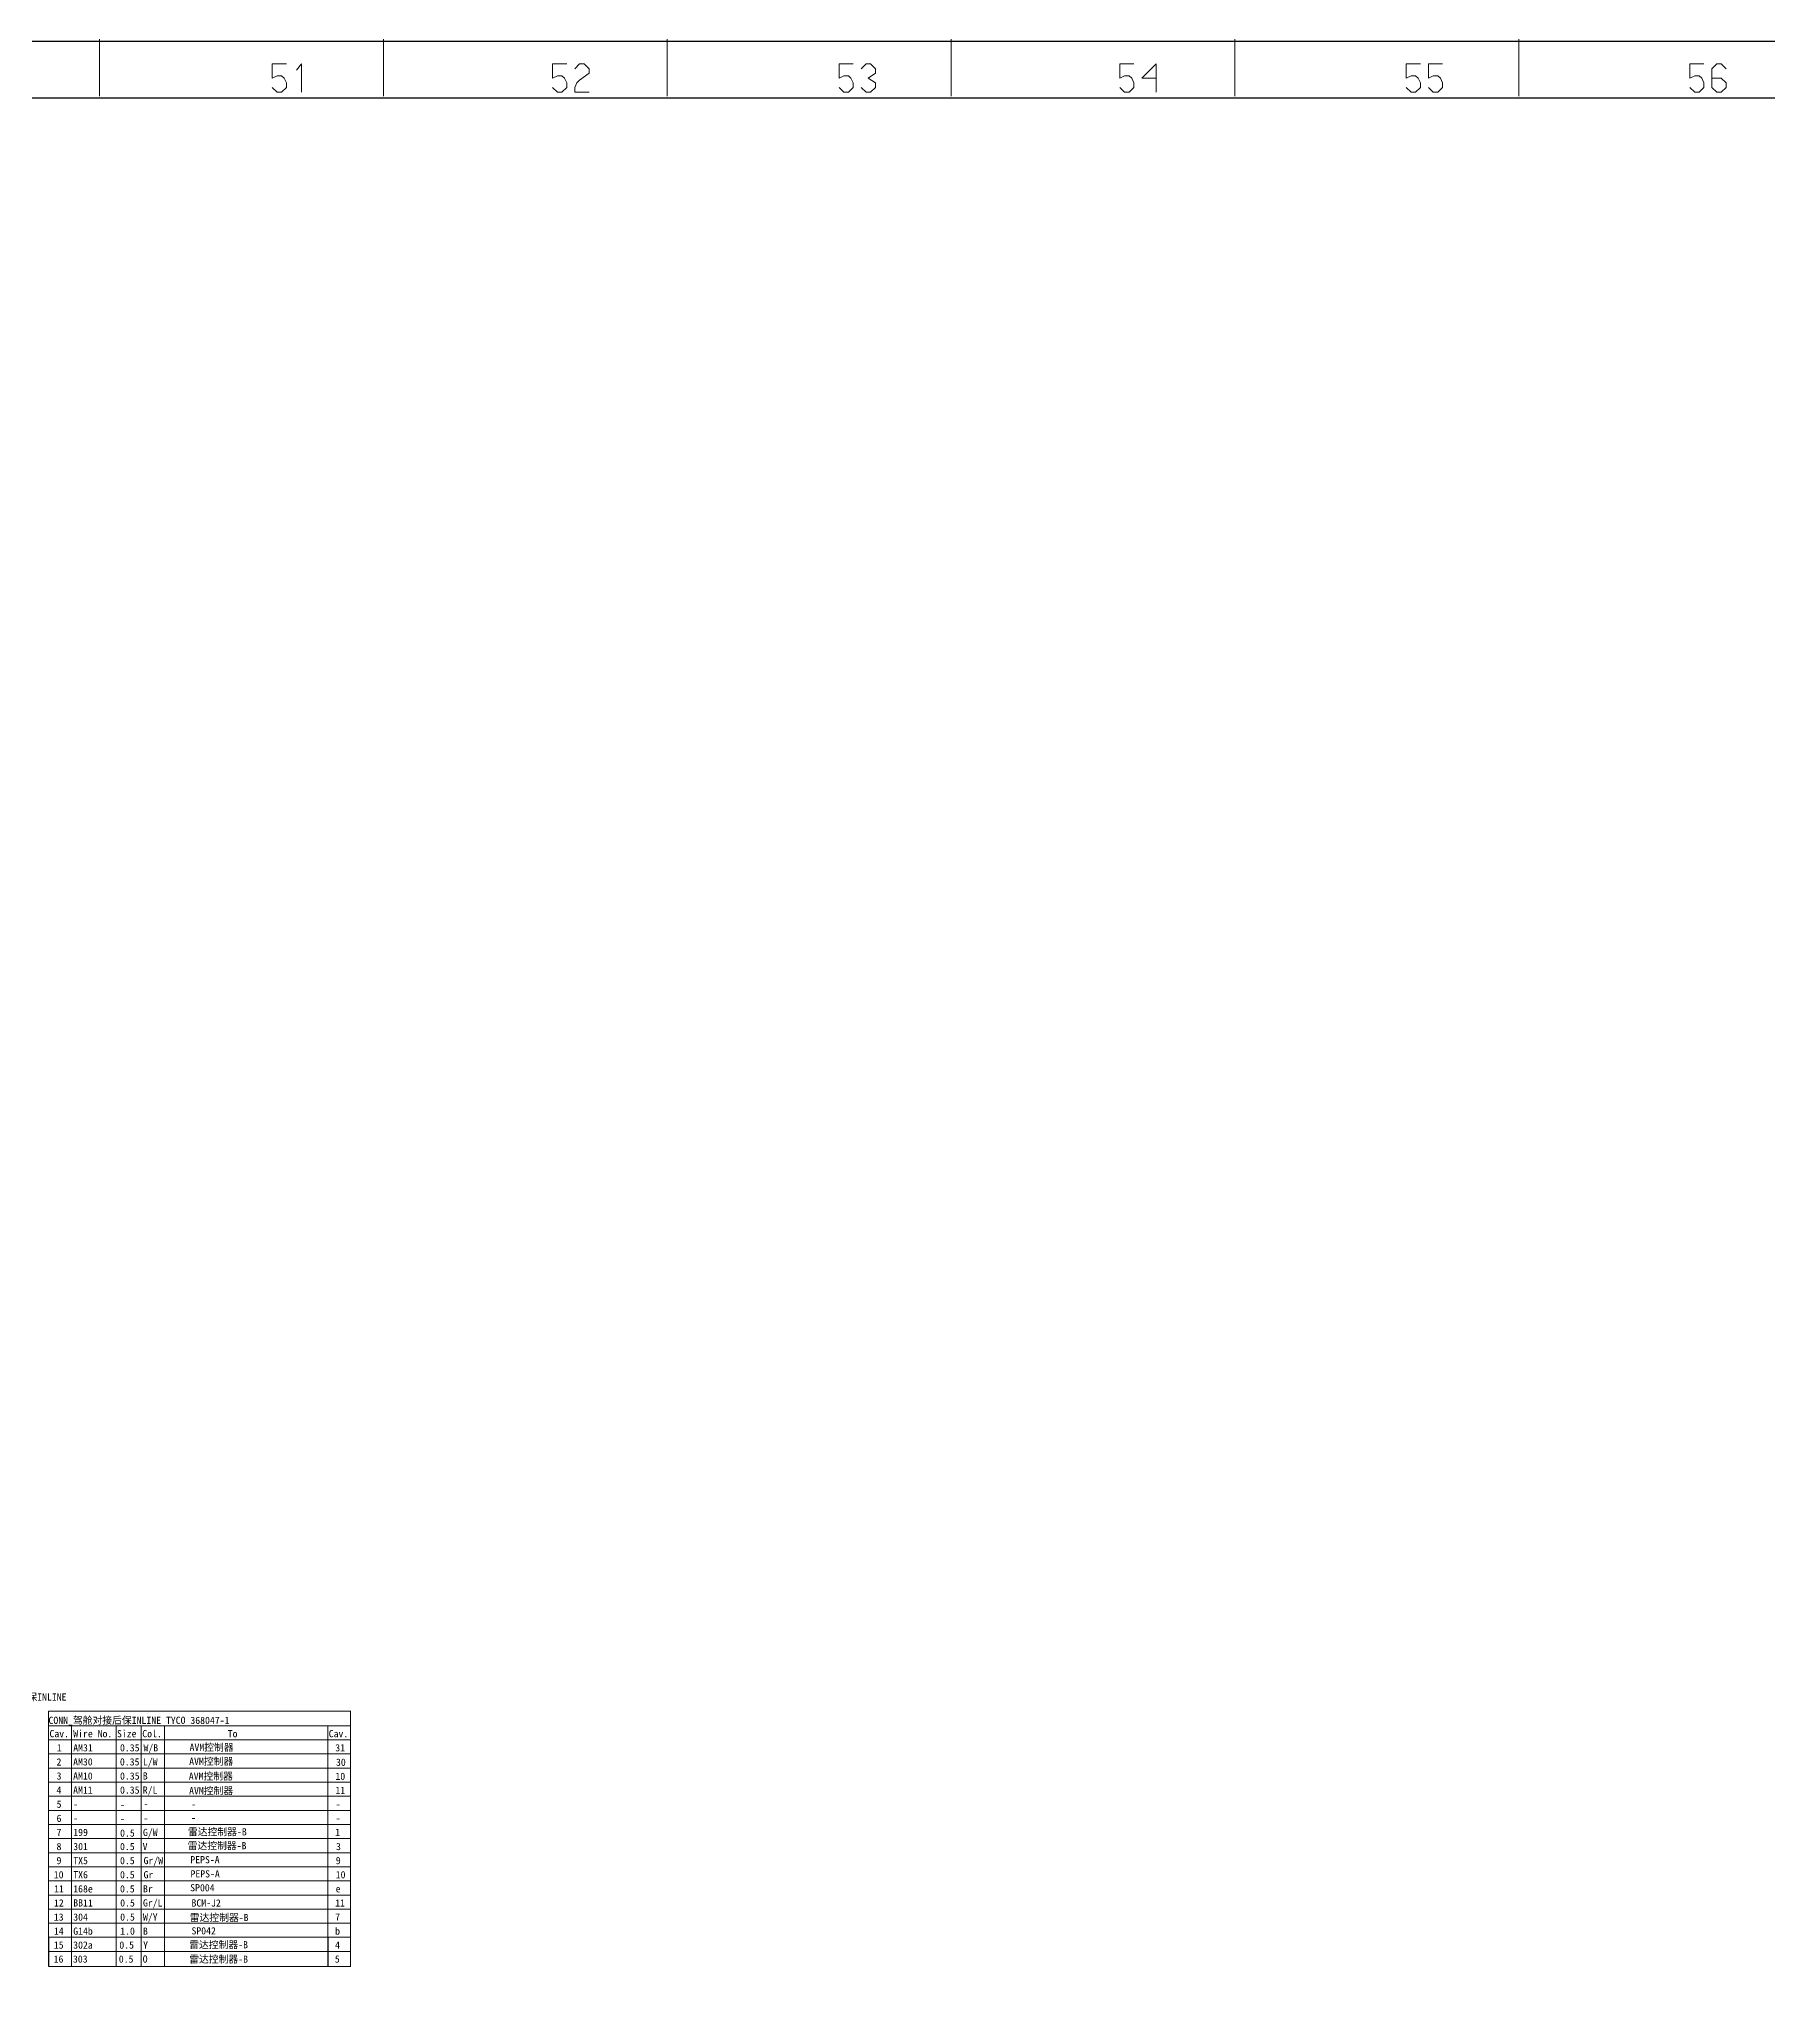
# Model space of a CAD drawing. Header units: millimetres. Extents: x 17 to 3784, y 12 to 1382.
# Drawn here: x 2523.1 to 2827.5, y 1035.3 to 1381.7 of the extents above; entities that cross this region are included whole.
import ezdxf

# ---------------------------------------------------------------- set-up
doc = ezdxf.new("R2010")
doc.units = ezdxf.units.MM
doc.styles.add('FangSong_GB2312_Style', font='simfang.ttf')

msp = doc.modelspace()

# ---------------------------------------------------------------- linework, layer by layer
for p, q in [((2524.71, 1047.12), (2524.71, 1042.05)), ((2573.9, 1047.16), (2573.9, 1042.03))]:
    msp.add_line(p, q)
for points in [[(18.14, 1381.34), (3479.85, 1381.34), (3479.85, 12.21), (18.14, 12.21)], [(43.28, 1371.36), (3469.6, 1371.36), (3469.6, 22.31), (43.28, 22.31)]]:
    msp.add_lwpolyline(points, close=True)
at = {"color": 7, "linetype": 'Continuous', "lineweight": 13}
for points in [[(2533.68, 1371.65), (2533.68, 1381.65)], [(2583.68, 1371.65), (2583.68, 1381.65)], [(2633.68, 1371.65), (2633.68, 1381.65)], [(2683.68, 1371.65), (2683.68, 1381.65)], [(2733.68, 1371.65), (2733.68, 1381.65)], [(2783.68, 1371.65), (2783.68, 1381.65)], [(2566.61, 1377.33), (2564.11, 1377.33)], [(2564.11, 1377.33), (2564.11, 1374.83)], [(2564.11, 1374.83), (2564.97, 1375.22)], [(2564.97, 1375.22), (2565.75, 1375.22)], [(2565.75, 1375.22), (2566.22, 1374.83)], [(2569.27, 1377.33), (2568.41, 1376.23)], [(2569.27, 1372.33), (2569.27, 1377.33)], [(2616, 1377.33), (2613.5, 1377.33)], [(2613.5, 1377.33), (2613.5, 1374.83)], [(2613.5, 1374.83), (2614.36, 1375.22)], [(2614.36, 1375.22), (2615.14, 1375.22)], [(2615.14, 1375.22), (2615.61, 1374.83)], [(2617.41, 1376.47), (2618.26, 1377.33)], [(2618.26, 1377.33), (2619.04, 1377.33)], [(2619.91, 1375.69), (2618.26, 1374.43)], [(2619.04, 1377.33), (2619.91, 1376.47)], [(2619.91, 1376.47), (2619.91, 1375.69)], [(2666.45, 1377.33), (2663.95, 1377.33)], [(2663.95, 1377.33), (2663.95, 1374.83)], [(2663.95, 1374.83), (2664.8, 1375.22)], [(2664.8, 1375.22), (2665.59, 1375.22)], [(2665.59, 1375.22), (2666.05, 1374.83)], [(2667.85, 1376.47), (2668.71, 1377.33)], [(2668.71, 1377.33), (2669.49, 1377.33)], [(2670.35, 1375.69), (2669.1, 1374.83)], [(2669.49, 1377.33), (2670.35, 1376.47)], [(2670.35, 1376.47), (2670.35, 1375.69)], [(2715.9, 1377.33), (2713.4, 1377.33)], [(2713.4, 1377.33), (2713.4, 1374.83)], [(2713.4, 1374.83), (2714.25, 1375.22)], [(2714.25, 1375.22), (2715.04, 1375.22)], [(2715.04, 1375.22), (2715.5, 1374.83)], [(2719.8, 1377.33), (2717.3, 1374.83)], [(2719.8, 1372.33), (2719.8, 1377.33)], [(2766.35, 1377.33), (2763.85, 1377.33)], [(2763.85, 1377.33), (2763.85, 1374.83)], [(2763.85, 1374.83), (2764.71, 1375.22)], [(2764.71, 1375.22), (2765.49, 1375.22)], [(2765.49, 1375.22), (2765.96, 1374.83)], [(2770.25, 1377.33), (2767.75, 1377.33)], [(2767.75, 1377.33), (2767.75, 1374.83)], [(2767.75, 1374.83), (2768.61, 1375.22)], [(2768.61, 1375.22), (2769.39, 1375.22)], [(2769.39, 1375.22), (2769.86, 1374.83)], [(2816.3, 1377.33), (2813.8, 1377.33)], [(2813.8, 1377.33), (2813.8, 1374.83)], [(2813.8, 1374.83), (2814.66, 1375.22)], [(2814.66, 1375.22), (2815.44, 1375.22)], [(2815.44, 1375.22), (2815.91, 1374.83)], [(2818.56, 1377.33), (2817.71, 1376.47)], [(2817.71, 1376.47), (2817.71, 1373.18)], [(2819.34, 1377.33), (2818.56, 1377.33)], [(2820.21, 1376.47), (2819.34, 1377.33)], [(2564.97, 1372.33), (2564.11, 1373.18)], [(2565.75, 1372.33), (2564.97, 1372.33)], [(2566.61, 1373.18), (2565.75, 1372.33)], [(2566.22, 1374.83), (2566.61, 1373.97)], [(2566.61, 1373.97), (2566.61, 1373.18)], [(2614.36, 1372.33), (2613.5, 1373.18)], [(2615.14, 1372.33), (2614.36, 1372.33)], [(2616, 1373.18), (2615.14, 1372.33)], [(2615.61, 1374.83), (2616, 1373.97)], [(2616, 1373.97), (2616, 1373.18)], [(2617.79, 1373.97), (2617.41, 1373.18)], [(2617.41, 1373.18), (2617.41, 1372.33)], [(2617.41, 1372.33), (2619.91, 1372.33)], [(2618.26, 1374.43), (2617.79, 1373.97)], [(2664.8, 1372.33), (2663.95, 1373.18)], [(2665.59, 1372.33), (2664.8, 1372.33)], [(2666.45, 1373.18), (2665.59, 1372.33)], [(2666.05, 1374.83), (2666.45, 1373.97)], [(2666.45, 1373.97), (2666.45, 1373.18)], [(2668.71, 1372.33), (2667.85, 1373.18)], [(2669.49, 1372.33), (2668.71, 1372.33)], [(2669.1, 1374.83), (2670.35, 1373.97)], [(2670.35, 1373.18), (2669.49, 1372.33)], [(2670.35, 1373.97), (2670.35, 1373.18)], [(2714.25, 1372.33), (2713.4, 1373.18)], [(2715.04, 1372.33), (2714.25, 1372.33)], [(2715.9, 1373.18), (2715.04, 1372.33)], [(2715.5, 1374.83), (2715.9, 1373.97)], [(2715.9, 1373.97), (2715.9, 1373.18)], [(2717.3, 1374.83), (2719.8, 1374.83)], [(2764.71, 1372.33), (2763.85, 1373.18)], [(2765.49, 1372.33), (2764.71, 1372.33)], [(2766.35, 1373.18), (2765.49, 1372.33)], [(2765.96, 1374.83), (2766.35, 1373.97)], [(2766.35, 1373.97), (2766.35, 1373.18)], [(2768.61, 1372.33), (2767.75, 1373.18)], [(2769.39, 1372.33), (2768.61, 1372.33)], [(2770.25, 1373.18), (2769.39, 1372.33)], [(2769.86, 1374.83), (2770.25, 1373.97)], [(2770.25, 1373.97), (2770.25, 1373.18)], [(2814.66, 1372.33), (2813.8, 1373.18)], [(2815.44, 1372.33), (2814.66, 1372.33)], [(2816.3, 1373.18), (2815.44, 1372.33)], [(2815.91, 1374.83), (2816.3, 1373.97)], [(2816.3, 1373.97), (2816.3, 1373.18)], [(2819.34, 1374.83), (2817.71, 1374.83)], [(2817.71, 1373.18), (2818.56, 1372.33)], [(2818.56, 1372.33), (2819.34, 1372.33)], [(2820.21, 1373.97), (2819.34, 1374.83)], [(2819.34, 1372.33), (2820.21, 1373.18)], [(2820.21, 1373.18), (2820.21, 1373.97)], [(2524.7, 1086.99), (2577.94, 1086.99)], [(2524.7, 1086.99), (2524.7, 1047.15)], [(2524.7, 1084.44), (2577.94, 1084.44)], [(2528.76, 1084.44), (2528.76, 1042.03)], [(2536.6, 1084.44), (2536.6, 1042.03)], [(2541.05, 1084.44), (2541.05, 1042.03)], [(2545.11, 1084.44), (2545.11, 1042.03)], [(2573.88, 1084.44), (2573.88, 1047.15)], [(2577.88, 1086.96), (2577.88, 1042.03)], [(2524.7, 1081.95), (2577.94, 1081.95)], [(2524.7, 1079.47), (2577.94, 1079.47)], [(2524.7, 1076.98), (2577.94, 1076.98)], [(2524.7, 1074.5), (2577.94, 1074.5)], [(2524.7, 1072.01), (2577.94, 1072.01)], [(2524.7, 1069.52), (2577.94, 1069.52)], [(2524.7, 1067.04), (2577.94, 1067.04)], [(2524.7, 1064.55), (2577.94, 1064.55)], [(2524.7, 1062.07), (2577.94, 1062.07)], [(2524.7, 1059.58), (2577.94, 1059.58)], [(2524.7, 1057.1), (2577.94, 1057.1)], [(2524.7, 1054.61), (2577.94, 1054.61)], [(2524.7, 1052.13), (2577.94, 1052.13)], [(2524.7, 1049.64), (2577.94, 1049.64)], [(2524.7, 1047.16), (2577.94, 1047.16)], [(2524.71, 1044.68), (2577.94, 1044.68)], [(2524.71, 1042.03), (2577.95, 1042.03)]]:
    msp.add_lwpolyline(points, dxfattribs=at)

# ---------------------------------------------------------------- texts
at = {"color": 0, "linetype": 'Continuous', "style": 'FangSong_GB2312_Style'}
msp.add_text('CONN_驾舱对接后保INLINE', height=1.2655, dxfattribs=at).set_placement((2508.05, 1088.88))
at = {"color": 7, "linetype": 'Continuous', "style": 'FangSong_GB2312_Style'}
for s, height, p in [('CONN_驾舱对接后保INLINE TYCO 368047-1', 1.2655, (2524.7, 1084.77)), ('Cav.', 1.265, (2524.87, 1082.42)), ('1', 1.27, (2526.16, 1079.93)), ('Wire No.', 1.265, (2529.06, 1082.42)), ('AM31', 1.265, (2529.06, 1079.93)), ('Size', 1.265, (2536.76, 1082.42)), ('0.35', 1.265, (2537.3, 1079.93)), ('Col.', 1.265, (2541.22, 1082.42)), ('W/B', 1.265, (2541.44, 1079.93)), ('AVM控制器', 1.265, (2549.55, 1080.01)), ('To', 1.265, (2556.27, 1082.42)), ('Cav.', 1.265, (2574.06, 1082.42)), ('31', 1.265, (2575.21, 1079.93)), ('2', 1.27, (2526.11, 1077.44)), ('AM30', 1.265, (2529.04, 1077.45)), ('0.35', 1.265, (2537.28, 1077.45)), ('L/W', 1.265, (2541.33, 1077.45)), ('AVM控制器', 1.265, (2549.48, 1077.54)), ('30', 1.265, (2575.34, 1077.39)), ('3', 1.27, (2526.13, 1074.96)), ('AM10', 1.265, (2529.04, 1074.96)), ('AM11', 1.265, (2529.04, 1072.48)), ('0.35', 1.265, (2537.3, 1074.96)), ('R/L', 1.265, (2541.31, 1072.48)), ('B', 1.27, (2541.31, 1074.96)), ('AVM控制器', 1.265, (2549.42, 1074.93)), ('AVM控制器', 1.265, (2549.47, 1072.36)), ('10', 1.265, (2575.24, 1074.91)), ('4', 1.27, (2526.11, 1072.47)), ('5', 1.27, (2526.13, 1069.99)), ('-', 1.27, (2529.06, 1069.99)), ('0.35', 1.265, (2537.3, 1072.48)), ('-', 1.27, (2537.31, 1069.88)), ('-', 1.27, (2541.45, 1070.05)), ('-', 1.27, (2549.85, 1070.01)), ('11', 1.265, (2575.24, 1072.42)), ('-', 1.27, (2575.29, 1069.99)), ('6', 1.27, (2526.12, 1067.5)), ('-', 1.27, (2529.06, 1067.5)), ('-', 1.27, (2537.31, 1067.39)), ('-', 1.27, (2541.41, 1067.5)), ('-', 1.27, (2549.81, 1067.61)), ('-', 1.27, (2575.29, 1067.5)), ('8', 1.27, (2526.12, 1062.53)), ('7', 1.27, (2526.12, 1065.02)), ('301', 1.265, (2529.06, 1062.53)), ('199', 1.265, (2529.06, 1065.02)), ('0.5', 1.265, (2537.3, 1062.53)), ('0.5', 1.265, (2537.31, 1064.91)), ('V', 1.27, (2541.28, 1062.53)), ('G/W', 1.265, (2541.34, 1065.02)), ('雷达控制器-B', 1.265, (2549.22, 1062.68)), ('雷达控制器-B', 1.265, (2549.27, 1065.12)), ('1', 1.27, (2575.19, 1065.02)), ('3', 1.27, (2575.34, 1062.53)), ('9', 1.27, (2526.12, 1060.05)), ('TX5', 1.265, (2529.06, 1060.05)), ('0.5', 1.265, (2537.3, 1060.05)), ('Gr/W', 1.265, (2541.45, 1060.05)), ('PEPS-A', 1.265, (2549.68, 1060.21)), ('9', 1.27, (2575.31, 1060.05)), ('10', 1.265, (2525.63, 1057.56)), ('TX6', 1.265, (2529.06, 1057.56)), ('0.5', 1.265, (2537.3, 1057.56)), ('Gr', 1.265, (2541.45, 1057.56)), ('SP004 ', 1.265, (2549.66, 1055.27)), ('PEPS-A', 1.265, (2549.71, 1057.71)), ('10', 1.265, (2575.29, 1057.56)), ('12', 1.265, (2525.66, 1052.59)), ('11', 1.265, (2525.69, 1055.07)), ('168e', 1.265, (2529.06, 1055.07)), ('BB11', 1.265, (2529.06, 1052.59)), ('0.5', 1.265, (2537.3, 1055.07)), ('0.5', 1.265, (2537.33, 1052.59)), ('Gr/L', 1.265, (2541.34, 1052.59)), ('Br', 1.265, (2541.35, 1055.07)), ('BCM-J2', 1.265, (2549.89, 1052.58)), ('11', 1.265, (2575.19, 1052.59)), ('e', 1.27, (2575.29, 1055.07)), ('13', 1.265, (2525.64, 1050.1)), ('304', 1.265, (2529.06, 1050.1)), ('0.5', 1.265, (2537.33, 1050.1)), ('W/Y', 1.265, (2541.34, 1050.1)), ('雷达控制器-B', 1.265, (2549.59, 1050.02)), ('7', 1.27, (2575.19, 1050.1)), ('15', 1.265, (2525.64, 1045.17)), ('14', 1.265, (2525.66, 1047.62)), ('302a', 1.265, (2529.05, 1045.17)), ('G14b', 1.265, (2529.06, 1047.62)), ('0.5', 1.265, (2537.18, 1045.17)), ('1.0', 1.265, (2537.33, 1047.62)), ('Y', 1.27, (2541.37, 1045.17)), ('B', 1.27, (2541.34, 1047.62)), ('雷达控制器-B', 1.265, (2549.49, 1045.22)), ('SP042', 1.265, (2549.88, 1047.67)), ('4', 1.27, (2575.18, 1045.17)), ('b', 1.27, (2575.19, 1047.62)), ('16', 1.265, (2525.61, 1042.7)), ('303', 1.265, (2529.01, 1042.7)), ('0.5', 1.265, (2537.09, 1042.7)), ('O', 1.27, (2541.29, 1042.7)), ('雷达控制器-B', 1.265, (2549.49, 1042.68)), ('5', 1.27, (2575.14, 1042.7))]:
    msp.add_text(s, height=height, dxfattribs=at).set_placement(p)

doc.saveas('drawing.dxf')
